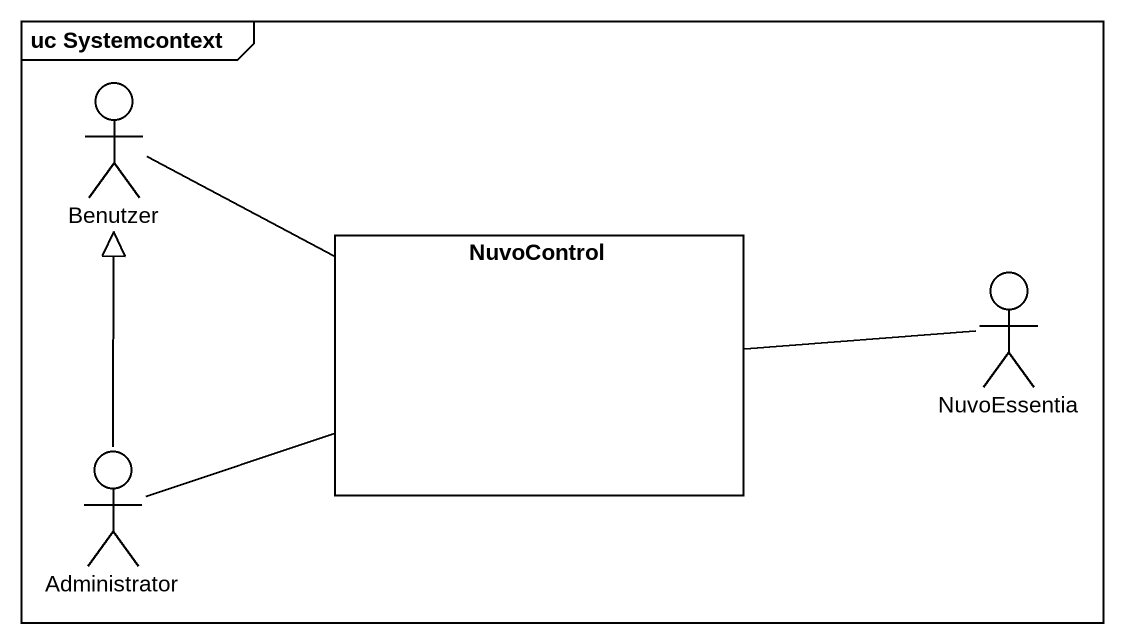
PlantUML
@startuml
mainframe uc Systemcontext
actor Benutzer
rectangle NuvoControl
actor NuvoEssentia
actor Administrator
NuvoControl -left- Benutzer
NuvoControl -left- Administrator
NuvoEssentia -left- NuvoControl
Administrator -up-|> Benutzer
@enduml
